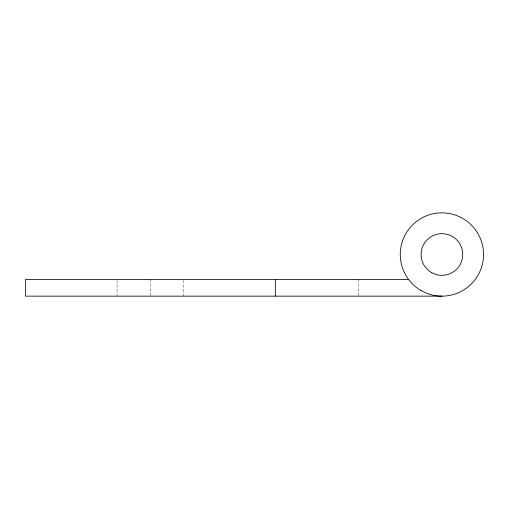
<?xml version="1.0" encoding="UTF-8"?>
<svg xmlns="http://www.w3.org/2000/svg" width="509" height="509" viewBox="0 0 509 509"><rect width="100%" height="100%" fill="white"/><g stroke="black" fill="none" stroke-linecap="round" stroke-linejoin="round"><path stroke-width="0.38" stroke-dasharray="2.54 1.91" d="M358.616 279.486L358.616 295.354M183.704 280.281L183.704 296.143M150.384 279.486L150.384 295.354M117.07 280.281L117.07 296.143"/><path stroke-width="0.76" d="M408.587 279.486L25.45 279.486L25.45 296.143L441.907 296.143M275.324 279.486L275.324 296.143M421.083 290.569A41.643 41.643 0 0 0 483.55 254.5A41.643 41.643 0 0 0 421.083 218.431A41.643 41.643 0 0 0 421.083 290.569M431.492 272.531A20.824 20.824 0 0 0 462.726 254.5A20.824 20.824 0 0 0 431.492 236.469A20.824 20.824 0 0 0 431.492 272.531"/></g></svg>
